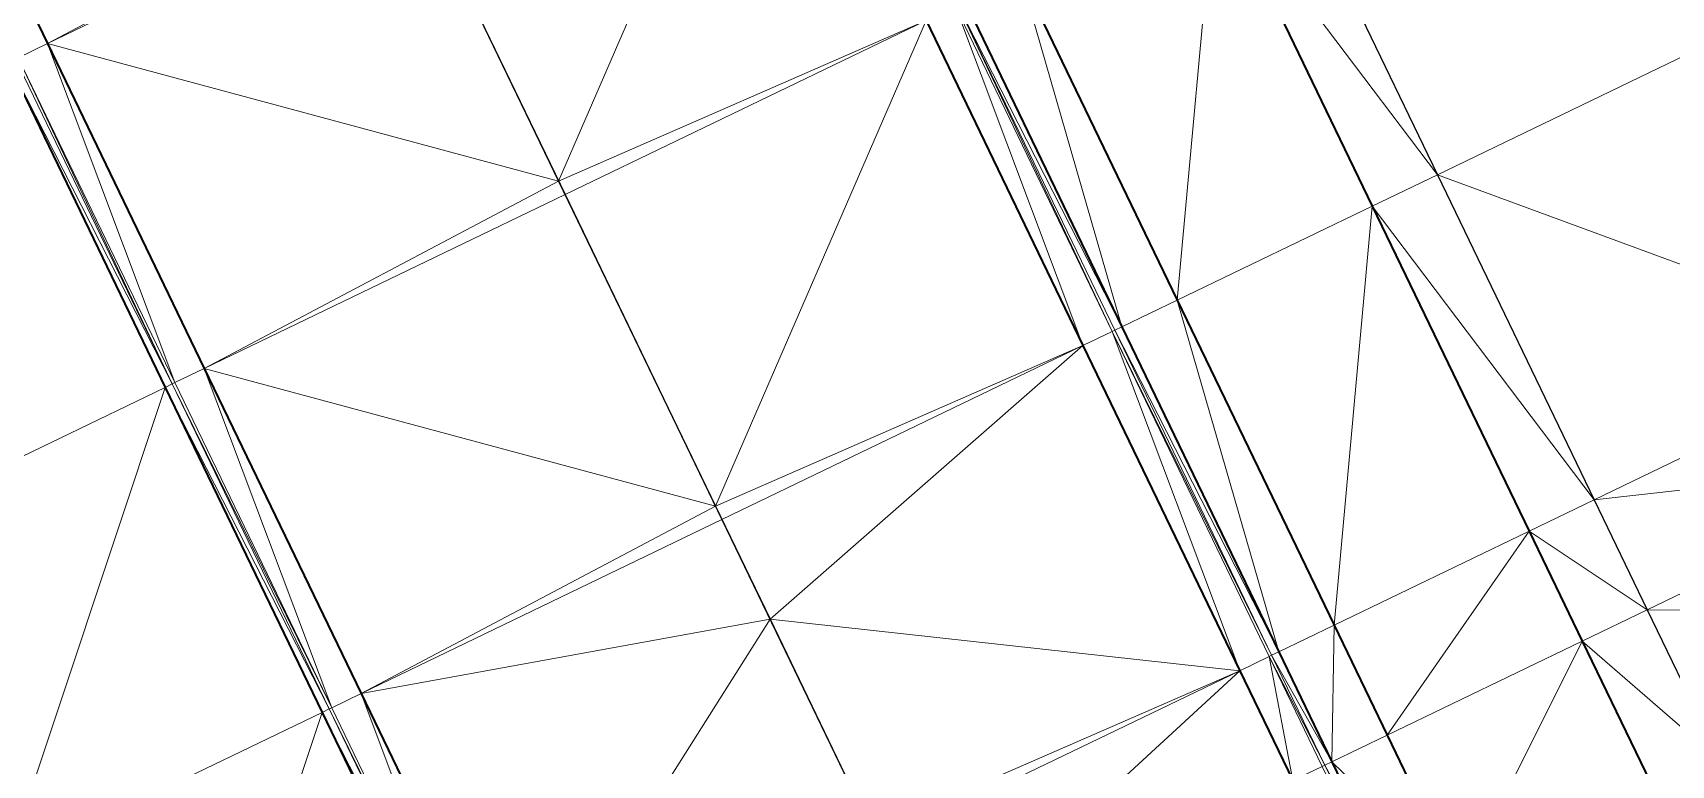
# Model space of a CAD drawing. Header units: metres. Extents: x 246428 to 246884, y 7418966 to 7419490.
# Drawn here: x 246554.24 to 246576.93, y 7419304.01 to 7419314.16 of the extents above; entities that cross this region are included whole.
import ezdxf

# ---------------------------------------------------------------- set-up
doc = ezdxf.new("R2010")
doc.units = ezdxf.units.M
doc.linetypes.add('blank name', pattern=[0])
doc.linetypes.add('HIDDEN', pattern=[9.525, 6.35, -3.175])
doc.layers.add('_12D_UNMAPPED', color=7, linetype='Continuous')
for name, color, linetype, lineweight in [('BATTER', 250, 'HIDDEN', 25), ('GRADELINES', 250, 'HIDDEN', 25), ('MISC_PATHS', 7, 'Continuous', 35)]:
    doc.layers.add(name, color=color, linetype=linetype, lineweight=lineweight)
for name, color, linetype, lineweight, true_color in [('KERB_BACK', 7, 'Continuous', 35, 0x5fd2ff), ('KERB_LINE', 7, 'Continuous', 18, 0xb9b9b9), ('KERB_LIP', 7, 'Continuous', 35, 0x5fd2ff), ('KERB_TOP', 7, 'Continuous', 18, 0xb9b9b9)]:
    doc.layers.add(name, color=color, linetype=linetype, lineweight=lineweight, true_color=true_color)

msp = doc.modelspace()

# ---------------------------------------------------------------- linework, layer by layer
at = {"layer": '_12D_UNMAPPED', "color": 3, "linetype": 'blank name', "lineweight": 0}
for points in [[(246561.523, 7419312.11, 32.27), (246559.442, 7419316.426, 32.222), (246564.441, 7419318.836, 32.056)], [(246561.523, 7419312.11, 32.27), (246564.441, 7419318.836, 32.056), (246566.613, 7419314.333, 32.106)], [(246554.443, 7419314.015, 32.056), (246552.271, 7419318.518, 32.006), (246559.351, 7419316.613, 32.22)], [(246552.271, 7419318.518, 32.006), (246554.443, 7419314.015, 32.056), (246554.037, 7419313.819, 32.031)], [(246554.443, 7419314.015, 32.056), (246559.351, 7419316.613, 32.22), (246559.442, 7419316.426, 32.222)], [(246570.621, 7419316.266, 32.179), (246571.522, 7419316.7, 32.169), (246573.694, 7419312.196, 32.219)], [(246573.694, 7419312.196, 32.219), (246571.522, 7419316.7, 32.169), (246578.086, 7419314.315, 31.61)], [(246561.523, 7419312.11, 32.27), (246554.443, 7419314.015, 32.056), (246559.442, 7419316.426, 32.222)], [(246570.091, 7419310.459, 32.289), (246567.919, 7419314.963, 32.239), (246570.621, 7419316.266, 32.179)], [(246570.091, 7419310.459, 32.289), (246570.621, 7419316.266, 32.179), (246572.793, 7419311.762, 32.229)], [(246572.793, 7419311.762, 32.229), (246570.621, 7419316.266, 32.179), (246573.694, 7419312.196, 32.219)], [(246569.325, 7419310.09, 32.281), (246567.153, 7419314.593, 32.231), (246567.919, 7419314.963, 32.239)], [(246569.325, 7419310.09, 32.281), (246567.919, 7419314.963, 32.239), (246570.091, 7419310.459, 32.289)], [(246567.054, 7419314.546, 32.231), (246567.153, 7419314.593, 32.231), (246569.325, 7419310.09, 32.281)], [(246561.614, 7419311.922, 32.272), (246561.523, 7419312.11, 32.27), (246566.613, 7419314.333, 32.106)], [(246563.695, 7419307.606, 32.32), (246561.614, 7419311.922, 32.272), (246566.613, 7419314.333, 32.106)], [(246563.695, 7419307.606, 32.32), (246566.613, 7419314.333, 32.106), (246568.785, 7419309.829, 32.156)], [(246568.785, 7419309.829, 32.156), (246566.613, 7419314.333, 32.106), (246567.018, 7419314.528, 32.081)], [(246569.19, 7419310.024, 32.131), (246567.018, 7419314.528, 32.081), (246567.054, 7419314.546, 32.231)], [(246568.785, 7419309.829, 32.156), (246567.018, 7419314.528, 32.081), (246569.19, 7419310.024, 32.131)], [(246569.226, 7419310.042, 32.281), (246567.054, 7419314.546, 32.231), (246569.325, 7419310.09, 32.281)], [(246569.19, 7419310.024, 32.131), (246567.054, 7419314.546, 32.231), (246569.226, 7419310.042, 32.281)], [(246573.694, 7419312.196, 32.219), (246578.086, 7419314.315, 31.61), (246580.22, 7419309.793, 31.665)], [(246554.443, 7419314.015, 32.056), (246556.209, 7419309.316, 32.081), (246554.037, 7419313.819, 32.031)], [(246556.615, 7419309.511, 32.106), (246556.209, 7419309.316, 32.081), (246554.443, 7419314.015, 32.056)], [(246556.615, 7419309.511, 32.106), (246554.443, 7419314.015, 32.056), (246561.523, 7419312.11, 32.27)], [(246556.074, 7419309.25, 32.231), (246551.706, 7419307.144, 32.182), (246553.902, 7419313.754, 32.181)], [(246554.001, 7419313.802, 32.181), (246556.173, 7419309.298, 32.231), (246553.902, 7419313.754, 32.181)], [(246556.173, 7419309.298, 32.231), (246556.074, 7419309.25, 32.231), (246553.902, 7419313.754, 32.181)], [(246554.037, 7419313.819, 32.031), (246556.173, 7419309.298, 32.231), (246554.001, 7419313.802, 32.181)], [(246556.209, 7419309.316, 32.081), (246556.173, 7419309.298, 32.231), (246554.037, 7419313.819, 32.031)], [(246556.615, 7419309.511, 32.106), (246561.523, 7419312.11, 32.27), (246561.614, 7419311.922, 32.272)], [(246575.866, 7419307.693, 32.269), (246572.793, 7419311.762, 32.229), (246573.694, 7419312.196, 32.219)], [(246575.866, 7419307.693, 32.269), (246573.694, 7419312.196, 32.219), (246580.22, 7419309.793, 31.665)], [(246563.695, 7419307.606, 32.32), (246556.615, 7419309.511, 32.106), (246561.614, 7419311.922, 32.272)], [(246572.263, 7419305.955, 32.339), (246570.091, 7419310.459, 32.289), (246572.793, 7419311.762, 32.229)], [(246574.965, 7419307.258, 32.279), (246572.263, 7419305.955, 32.339), (246572.793, 7419311.762, 32.229)], [(246575.866, 7419307.693, 32.269), (246574.965, 7419307.258, 32.279), (246572.793, 7419311.762, 32.229)], [(246571.497, 7419305.586, 32.331), (246569.325, 7419310.09, 32.281), (246570.091, 7419310.459, 32.289)], [(246572.263, 7419305.955, 32.339), (246571.497, 7419305.586, 32.331), (246570.091, 7419310.459, 32.289)], [(246570.957, 7419305.325, 32.206), (246568.785, 7419309.829, 32.156), (246569.19, 7419310.024, 32.131)], [(246571.398, 7419305.538, 32.331), (246569.19, 7419310.024, 32.131), (246569.226, 7419310.042, 32.281)], [(246571.398, 7419305.538, 32.331), (246571.362, 7419305.521, 32.181), (246569.19, 7419310.024, 32.131)], [(246571.362, 7419305.521, 32.181), (246570.957, 7419305.325, 32.206), (246569.19, 7419310.024, 32.131)], [(246571.497, 7419305.586, 32.331), (246569.226, 7419310.042, 32.281), (246569.325, 7419310.09, 32.281)], [(246571.497, 7419305.586, 32.331), (246571.398, 7419305.538, 32.331), (246569.226, 7419310.042, 32.281)], [(246563.695, 7419307.606, 32.32), (246563.695, 7419307.606, 32.32), (246568.785, 7419309.829, 32.156)], [(246563.786, 7419307.418, 32.322), (246563.695, 7419307.606, 32.32), (246568.785, 7419309.829, 32.156)], [(246564.451, 7419306.038, 32.338), (246563.786, 7419307.418, 32.322), (246568.785, 7419309.829, 32.156)], [(246570.957, 7419305.325, 32.206), (246564.451, 7419306.038, 32.338), (246568.785, 7419309.829, 32.156)], [(246564.451, 7419306.038, 32.338), (246564.451, 7419306.038, 32.338), (246568.785, 7419309.829, 32.156)], [(246580.941, 7419308.262, 31.684), (246575.866, 7419307.693, 32.269), (246580.22, 7419309.793, 31.665)], [(246556.209, 7419309.316, 32.081), (246556.615, 7419309.511, 32.106), (246558.381, 7419304.812, 32.131)], [(246556.615, 7419309.511, 32.106), (246563.695, 7419307.606, 32.32), (246558.787, 7419305.007, 32.156)], [(246556.615, 7419309.511, 32.106), (246558.787, 7419305.007, 32.156), (246558.381, 7419304.812, 32.131)], [(246553.878, 7419302.64, 32.232), (246551.706, 7419307.144, 32.182), (246556.074, 7419309.25, 32.231)], [(246553.878, 7419302.64, 32.232), (246556.074, 7419309.25, 32.231), (246558.246, 7419304.747, 32.281)], [(246556.173, 7419309.298, 32.231), (246558.345, 7419304.795, 32.281), (246556.074, 7419309.25, 32.231)], [(246556.074, 7419309.25, 32.231), (246558.345, 7419304.795, 32.281), (246558.246, 7419304.747, 32.281)], [(246556.209, 7419309.316, 32.081), (246558.381, 7419304.812, 32.131), (246556.173, 7419309.298, 32.231)], [(246556.173, 7419309.298, 32.231), (246558.381, 7419304.812, 32.131), (246558.345, 7419304.795, 32.281)], [(246576.6, 7419306.169, 32.286), (246575.866, 7419307.693, 32.269), (246580.941, 7419308.262, 31.684)], [(246576.6, 7419306.169, 32.286), (246576.6, 7419306.169, 32.286), (246580.942, 7419308.262, 31.684)], [(246576.6, 7419306.169, 32.286), (246580.941, 7419308.262, 31.684), (246580.942, 7419308.262, 31.684)], [(246576.6, 7419306.169, 32.286), (246580.942, 7419308.262, 31.684), (246581.933, 7419306.161, 31.71)], [(246563.695, 7419307.606, 32.32), (246563.695, 7419307.606, 32.32), (246558.787, 7419305.007, 32.156)], [(246563.695, 7419307.606, 32.32), (246563.786, 7419307.418, 32.322), (246558.787, 7419305.007, 32.156)], [(246574.965, 7419307.258, 32.279), (246575.866, 7419307.693, 32.269), (246576.6, 7419306.169, 32.286)], [(246563.786, 7419307.418, 32.322), (246564.451, 7419306.038, 32.338), (246558.787, 7419305.007, 32.156)], [(246572.997, 7419304.431, 32.356), (246572.263, 7419305.955, 32.339), (246574.965, 7419307.258, 32.279)], [(246572.997, 7419304.431, 32.356), (246574.965, 7419307.258, 32.279), (246575.7, 7419305.735, 32.296)], [(246575.7, 7419305.735, 32.296), (246574.965, 7419307.258, 32.279), (246576.6, 7419306.169, 32.286)], [(246575.7, 7419305.734, 32.296), (246576.6, 7419306.169, 32.286), (246577.609, 7419304.077, 32.31)], [(246575.7, 7419305.734, 32.296), (246575.7, 7419305.735, 32.296), (246576.6, 7419306.169, 32.286)], [(246575.7, 7419305.734, 32.296), (246576.6, 7419306.169, 32.286), (246576.6, 7419306.169, 32.286)], [(246577.609, 7419304.077, 32.31), (246576.6, 7419306.169, 32.286), (246581.933, 7419306.161, 31.71)], [(246564.451, 7419306.038, 32.338), (246564.451, 7419306.038, 32.338), (246558.787, 7419305.007, 32.156)], [(246558.787, 7419305.007, 32.156), (246564.451, 7419306.038, 32.338), (246560.958, 7419300.504, 32.206)], [(246564.451, 7419306.038, 32.338), (246565.867, 7419303.102, 32.37), (246560.958, 7419300.504, 32.206)], [(246565.867, 7419303.102, 32.37), (246564.451, 7419306.038, 32.338), (246570.957, 7419305.325, 32.206)], [(246572.232, 7419304.062, 32.348), (246571.497, 7419305.586, 32.331), (246572.263, 7419305.955, 32.339)], [(246572.232, 7419304.062, 32.348), (246572.263, 7419305.955, 32.339), (246572.997, 7419304.431, 32.356)], [(246572.998, 7419304.431, 32.356), (246572.997, 7419304.431, 32.356), (246575.7, 7419305.735, 32.296)], [(246572.998, 7419304.431, 32.356), (246575.7, 7419305.735, 32.296), (246575.7, 7419305.734, 32.296)], [(246574.007, 7419302.339, 32.38), (246572.998, 7419304.431, 32.356), (246575.7, 7419305.734, 32.296)], [(246574.007, 7419302.339, 32.38), (246575.7, 7419305.734, 32.296), (246576.709, 7419303.642, 32.32)], [(246576.709, 7419303.642, 32.32), (246575.7, 7419305.734, 32.296), (246577.609, 7419304.077, 32.31)], [(246571.691, 7419303.802, 32.223), (246570.957, 7419305.325, 32.206), (246571.362, 7419305.521, 32.181)], [(246571.362, 7419305.521, 32.181), (246571.398, 7419305.538, 32.331), (246572.133, 7419304.014, 32.348)], [(246571.691, 7419303.802, 32.223), (246571.362, 7419305.521, 32.181), (246572.097, 7419303.997, 32.198)], [(246572.097, 7419303.997, 32.198), (246571.362, 7419305.521, 32.181), (246572.133, 7419304.014, 32.348)], [(246571.398, 7419305.538, 32.331), (246571.497, 7419305.586, 32.331), (246572.232, 7419304.062, 32.348)], [(246572.133, 7419304.014, 32.348), (246571.398, 7419305.538, 32.331), (246572.232, 7419304.062, 32.348)], [(246565.958, 7419302.915, 32.372), (246565.867, 7419303.102, 32.37), (246570.957, 7419305.325, 32.206)], [(246566.692, 7419301.391, 32.389), (246565.958, 7419302.915, 32.372), (246570.957, 7419305.325, 32.206)], [(246566.692, 7419301.391, 32.389), (246570.957, 7419305.325, 32.206), (246571.691, 7419303.802, 32.223)], [(246558.345, 7419304.795, 32.281), (246560.517, 7419300.291, 32.331), (246558.246, 7419304.747, 32.281)], [(246558.381, 7419304.812, 32.131), (246560.553, 7419300.308, 32.181), (246558.345, 7419304.795, 32.281)], [(246558.345, 7419304.795, 32.281), (246560.553, 7419300.308, 32.181), (246560.517, 7419300.291, 32.331)], [(246558.381, 7419304.812, 32.131), (246558.787, 7419305.007, 32.156), (246560.553, 7419300.308, 32.181)], [(246558.787, 7419305.007, 32.156), (246560.958, 7419300.504, 32.206), (246560.553, 7419300.308, 32.181)], [(246553.878, 7419302.64, 32.232), (246558.246, 7419304.747, 32.281), (246556.049, 7419298.136, 32.282)], [(246558.246, 7419304.747, 32.281), (246560.418, 7419300.243, 32.331), (246556.049, 7419298.136, 32.282)], [(246558.246, 7419304.747, 32.281), (246560.517, 7419300.291, 32.331), (246560.418, 7419300.243, 32.331)], [(246572.232, 7419304.062, 32.348), (246572.998, 7419304.431, 32.356), (246574.007, 7419302.339, 32.38)], [(246572.232, 7419304.062, 32.348), (246572.232, 7419304.062, 32.348), (246572.997, 7419304.431, 32.356)], [(246572.232, 7419304.062, 32.348), (246572.997, 7419304.431, 32.356), (246572.998, 7419304.431, 32.356)], [(246572.097, 7419303.997, 32.198), (246572.133, 7419304.014, 32.348), (246572.133, 7419304.014, 32.348)], [(246572.097, 7419303.997, 32.198), (246572.097, 7419303.997, 32.198), (246572.133, 7419304.014, 32.348)], [(246572.133, 7419304.014, 32.348), (246572.232, 7419304.062, 32.348), (246573.241, 7419301.97, 32.371)], [(246572.133, 7419304.014, 32.348), (246572.133, 7419304.014, 32.348), (246572.232, 7419304.062, 32.348)], [(246572.133, 7419304.014, 32.348), (246572.232, 7419304.062, 32.348), (246572.232, 7419304.062, 32.348)], [(246573.241, 7419301.97, 32.371), (246572.232, 7419304.062, 32.348), (246574.007, 7419302.339, 32.38)], [(246577.111, 7419299.15, 32.57), (246576.709, 7419303.642, 32.32), (246577.609, 7419304.077, 32.31)]]:
    msp.add_3dface(points, dxfattribs=at)
at = {"layer": 'BATTER'}
msp.add_polyline3d([(246565.006, 7419330.211, 32.019), (246565.996, 7419328.159, 32.042), (246565.996, 7419328.159, 32.042), (246567.178, 7419325.707, 32.069), (246569.35, 7419321.204, 32.119), (246571.522, 7419316.7, 32.169), (246573.694, 7419312.196, 32.219), (246575.866, 7419307.693, 32.269), (246576.6, 7419306.169, 32.286), (246576.6, 7419306.169, 32.286), (246577.609, 7419304.077, 32.31)], dxfattribs=at)
at = {"layer": 'GRADELINES'}
for points in [[(246552.836, 7419330.124, 32.07), (246555.008, 7419325.621, 32.12), (246556.088, 7419323.381, 32.145), (246556.088, 7419323.38, 32.145), (246557.179, 7419321.117, 32.17), (246559.351, 7419316.613, 32.22), (246561.523, 7419312.11, 32.27), (246563.695, 7419307.606, 32.32), (246563.695, 7419307.606, 32.32), (246564.451, 7419306.038, 32.338), (246564.451, 7419306.038, 32.338), (246565.867, 7419303.102, 32.37), (246566.692, 7419301.391, 32.389), (246566.692, 7419301.391, 32.389), (246567.701, 7419299.298, 32.413), (246567.701, 7419299.298, 32.413), (246567.704, 7419299.294, 32.413), (246567.704, 7419299.294, 32.413), (246567.704, 7419299.294, 32.413)], [(246552.926, 7419329.937, 32.072), (246555.008, 7419325.621, 32.12), (246555.008, 7419325.621, 32.12), (246555.098, 7419325.433, 32.122), (246556.088, 7419323.381, 32.145), (246556.088, 7419323.38, 32.145), (246557.27, 7419320.929, 32.172), (246559.442, 7419316.426, 32.222), (246561.614, 7419311.922, 32.272), (246563.786, 7419307.418, 32.322), (246565.958, 7419302.915, 32.372), (246566.692, 7419301.391, 32.389), (246566.692, 7419301.391, 32.389), (246567.701, 7419299.298, 32.413), (246567.701, 7419299.298, 32.413), (246567.704, 7419299.294, 32.413), (246567.704, 7419299.294, 32.413)]]:
    msp.add_polyline3d(points, dxfattribs=at)
at = {"layer": 'KERB_BACK'}
for points in [[(246558.466, 7419332.608, 32.031), (246560.547, 7419328.292, 32.079), (246560.547, 7419328.292, 32.079), (246560.638, 7419328.104, 32.081), (246561.627, 7419326.052, 32.104), (246561.627, 7419326.052, 32.104), (246562.809, 7419323.601, 32.131), (246564.981, 7419319.097, 32.181), (246567.153, 7419314.593, 32.231), (246569.325, 7419310.09, 32.281), (246571.497, 7419305.586, 32.331), (246572.232, 7419304.062, 32.348), (246572.232, 7419304.062, 32.348), (246573.241, 7419301.97, 32.371)], [(246545.215, 7419331.769, 31.981), (246547.387, 7419327.265, 32.031), (246549.468, 7419322.949, 32.079), (246549.468, 7419322.949, 32.079), (246549.559, 7419322.761, 32.081), (246550.548, 7419320.709, 32.104), (246550.548, 7419320.709, 32.104), (246551.73, 7419318.258, 32.131), (246553.902, 7419313.754, 32.181), (246556.074, 7419309.25, 32.231), (246558.246, 7419304.747, 32.281), (246560.418, 7419300.243, 32.331), (246561.153, 7419298.719, 32.348)]]:
    msp.add_polyline3d(points, dxfattribs=at)
at = {"layer": 'KERB_LINE'}
for points in [[(246558.331, 7419332.543, 31.881), (246560.412, 7419328.227, 31.929), (246560.412, 7419328.227, 31.929), (246560.502, 7419328.039, 31.931), (246561.492, 7419325.987, 31.954), (246561.492, 7419325.987, 31.954), (246562.674, 7419323.535, 31.981), (246564.846, 7419319.032, 32.031), (246567.018, 7419314.528, 32.081), (246569.19, 7419310.024, 32.131), (246571.362, 7419305.521, 32.181), (246572.097, 7419303.997, 32.198), (246572.097, 7419303.997, 32.198), (246573.106, 7419301.905, 32.221)], [(246545.35, 7419331.834, 31.831), (246547.522, 7419327.33, 31.881), (246549.603, 7419323.014, 31.929), (246549.603, 7419323.014, 31.929), (246549.694, 7419322.827, 31.931), (246550.683, 7419320.774, 31.954), (246550.683, 7419320.774, 31.954), (246551.866, 7419318.323, 31.981), (246554.037, 7419313.819, 32.031), (246556.209, 7419309.316, 32.081), (246558.381, 7419304.812, 32.131), (246560.553, 7419300.308, 32.181), (246561.288, 7419298.785, 32.198)]]:
    msp.add_polyline3d(points, dxfattribs=at)
at = {"layer": 'KERB_LIP'}
for points in [[(246557.925, 7419332.347, 31.906), (246560.007, 7419328.031, 31.954), (246560.007, 7419328.031, 31.954), (246560.097, 7419327.844, 31.956), (246561.087, 7419325.791, 31.979), (246561.087, 7419325.791, 31.979), (246562.269, 7419323.34, 32.006), (246564.441, 7419318.836, 32.056), (246566.613, 7419314.333, 32.106), (246568.785, 7419309.829, 32.156), (246570.957, 7419305.325, 32.206), (246571.691, 7419303.802, 32.223), (246571.691, 7419303.802, 32.223), (246572.7, 7419301.709, 32.246)], [(246545.755, 7419332.029, 31.856), (246547.927, 7419327.526, 31.906), (246550.008, 7419323.21, 31.954), (246550.009, 7419323.21, 31.954), (246550.099, 7419323.022, 31.956), (246551.089, 7419320.97, 31.979), (246551.089, 7419320.97, 31.979), (246552.271, 7419318.518, 32.006), (246554.443, 7419314.015, 32.056), (246556.615, 7419309.511, 32.106), (246558.787, 7419305.007, 32.156), (246560.958, 7419300.504, 32.206), (246561.693, 7419298.98, 32.223)]]:
    msp.add_polyline3d(points, dxfattribs=at)
at = {"layer": 'KERB_TOP'}
for points in [[(246558.367, 7419332.56, 32.031), (246560.448, 7419328.244, 32.079), (246560.448, 7419328.244, 32.079), (246560.539, 7419328.056, 32.081), (246561.528, 7419326.004, 32.104), (246561.528, 7419326.004, 32.104), (246562.71, 7419323.553, 32.131), (246564.882, 7419319.049, 32.181), (246567.054, 7419314.546, 32.231), (246569.226, 7419310.042, 32.281), (246571.398, 7419305.538, 32.331), (246572.133, 7419304.014, 32.348), (246572.133, 7419304.014, 32.348), (246573.142, 7419301.922, 32.371)], [(246545.314, 7419331.817, 31.981), (246547.486, 7419327.313, 32.031), (246549.567, 7419322.997, 32.079), (246549.567, 7419322.997, 32.079), (246549.658, 7419322.809, 32.081), (246550.647, 7419320.757, 32.104), (246550.647, 7419320.757, 32.104), (246551.83, 7419318.306, 32.131), (246554.001, 7419313.802, 32.181), (246556.173, 7419309.298, 32.231), (246558.345, 7419304.795, 32.281), (246560.517, 7419300.291, 32.331), (246561.252, 7419298.767, 32.348)]]:
    msp.add_polyline3d(points, dxfattribs=at)
at = {"layer": 'MISC_PATHS'}
for points in [[(246564.105, 7419329.777, 32.029), (246565.095, 7419327.724, 32.052), (246565.095, 7419327.724, 32.052), (246566.277, 7419325.273, 32.079), (246568.449, 7419320.769, 32.129), (246570.621, 7419316.266, 32.179), (246572.793, 7419311.762, 32.229), (246574.965, 7419307.258, 32.279), (246575.7, 7419305.735, 32.296), (246575.7, 7419305.734, 32.296), (246576.709, 7419303.642, 32.32)], [(246561.403, 7419328.474, 32.089), (246562.393, 7419326.421, 32.112), (246562.393, 7419326.421, 32.112), (246563.575, 7419323.97, 32.139), (246565.747, 7419319.466, 32.189), (246567.919, 7419314.963, 32.239), (246570.091, 7419310.459, 32.289), (246572.263, 7419305.955, 32.339), (246572.997, 7419304.431, 32.356), (246572.998, 7419304.431, 32.356), (246574.007, 7419302.339, 32.38)]]:
    msp.add_polyline3d(points, dxfattribs=at)

doc.saveas('drawing.dxf')
